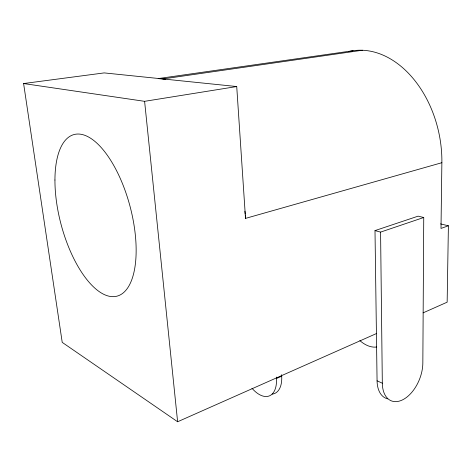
<?xml version="1.0" encoding="UTF-8"?>
<svg xmlns="http://www.w3.org/2000/svg" width="472" height="472" viewBox="0 0 472 472"><rect width="100%" height="100%" fill="white"/><g stroke="black" fill="none" stroke-linecap="round" stroke-linejoin="round"><path stroke-width="0.71" d="M423.744 217.492L422.841 362.998A30.237 18.131 -68.1 0 1 402.651 399.813A30.237 18.131 -68.1 0 1 382.32 383.211L377.069 380.798L374.998 230.601L418.121 216.158L423.744 217.492L380.579 232.106L374.998 230.601M348.778 51.56A97.999 69.714 77.6 0 1 441.875 162.704L441.001 228.43L448.4 225.787L447.149 302.186L423.083 312.865M251.971 388.267A29.459 15.659 67.6 0 0 276.445 378.52L281.701 376.184L281.619 374.721M441.875 162.704L245.517 218.388L236.726 86.541L104.194 72.906L23.6 83.544L62.221 342.377L177.619 421.762L376.42 333.568M23.6 83.544L144.603 101.327L236.726 86.541M162.84 78.936L362.407 50.239M158.179 78.588L352.985 50.746M440.529 223.893L448.4 225.787M144.603 101.327L177.619 421.762M276.362 377.051L276.445 378.52M380.579 232.106L382.32 383.211M159.318 78.753A117.563 60.339 75.6 0 1 165.489 79.308M244.915 211.214A117.563 60.339 75.6 0 1 245.186 214.105M245.31 215.539A117.563 60.339 75.6 0 1 245.517 218.388M281.701 376.184A29.317 15.747 67.5 0 1 272.143 394.114M387.742 398.869A30.037 18.154 -68 0 1 377.069 380.798M376.697 347.003A30.55 19.907 65.8 0 1 359.859 340.589M54.941 180.021A83.603 35.642 75.1 0 0 115.728 296.434A83.603 35.642 75.1 0 0 116.006 169.595A83.603 35.642 75.1 0 0 54.941 180.021"/></g></svg>
